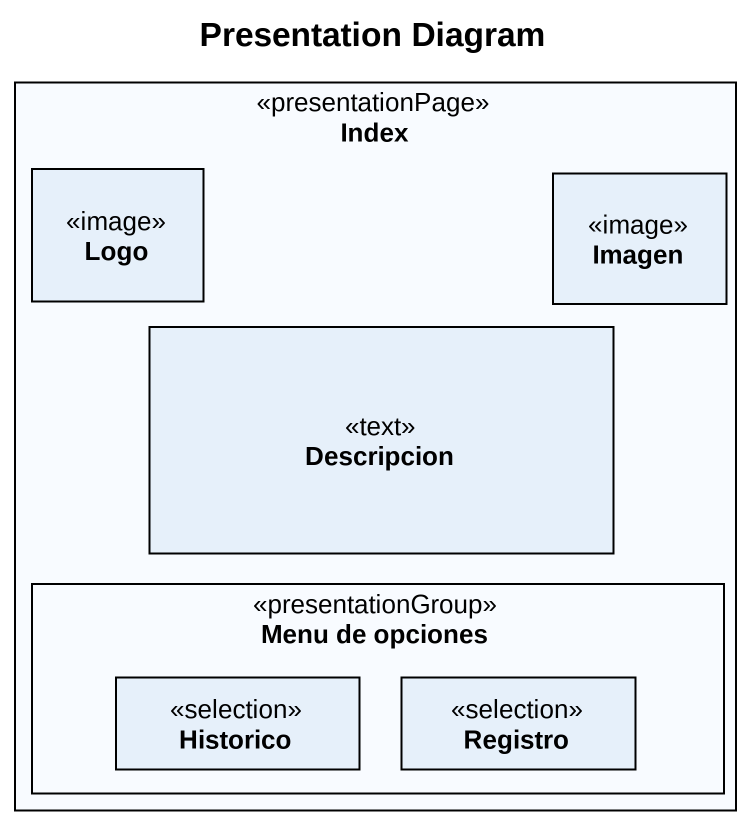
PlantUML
@startuml
title Presentation Diagram
rectangle Index <<presentationPage>> {
  rectangle Logo <<image>>
  rectangle Imagen <<image>>
  rectangle Descripcion <<text>>
  rectangle "Menu de opciones" as Menu_de_opciones <<presentationGroup>> {
    rectangle Historico <<selection>>
    rectangle Registro <<selection>>
  }
}
@enduml
